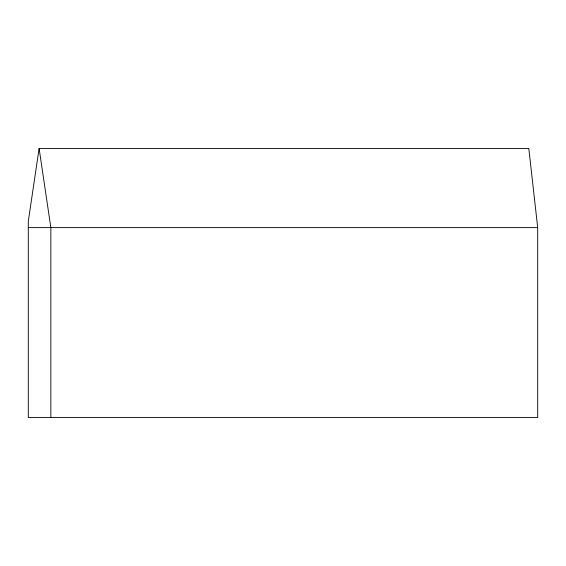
<?xml version="1.0" encoding="UTF-8"?>
<svg xmlns="http://www.w3.org/2000/svg" width="566" height="566" viewBox="0 0 566 566"><rect width="100%" height="100%" fill="white"/><g stroke="black" fill="none" stroke-linecap="round" stroke-linejoin="round"><path stroke-width="0.85" d="M39.111 148.476L28.3 221.256L28.3 417.524L537.7 417.524L537.7 227.61L528.807 148.476L39.111 148.476L50.855 227.61L50.855 417.524M28.3 227.61L537.7 227.61"/></g></svg>
